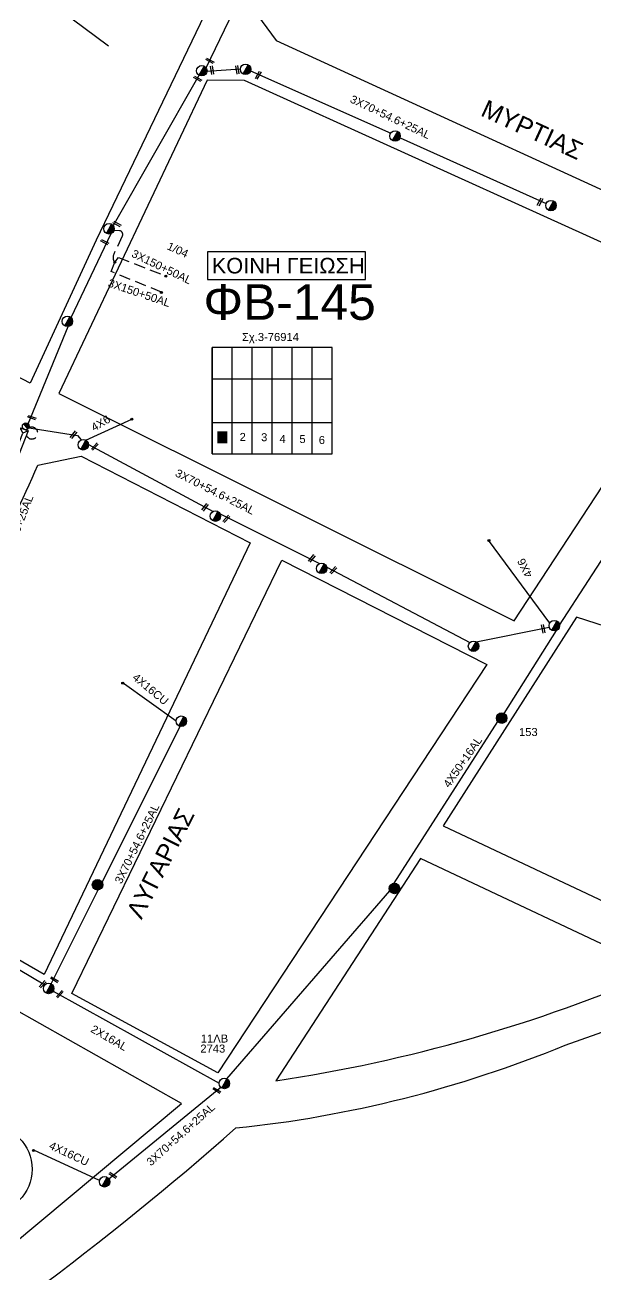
# Model space of a CAD drawing. Header units: millimetres. Extents: x 8994 to 10771, y 1891 to 2926.
# Drawn here: x 9578.3 to 9706.7, y 2177.5 to 2458.5 of the extents above; entities that cross this region are included whole.
import ezdxf
from ezdxf.enums import TextEntityAlignment as Align

# ---------------------------------------------------------------- set-up
doc = ezdxf.new("R2010")
doc.units = ezdxf.units.MM
doc.linetypes.add('DASHED', pattern=[19.05, 12.7, -6.35])
for name, color, linetype in [('Ασφαλειοκιβώτια Χ.Τ 6 αναχωρήσεων', 7, 'Continuous'), ('Γυμνά εναέρια ΧΤ (1Φ)   2x16AL', 7, 'Continuous'), ('Γυμνά εναέρια ΧΤ (3Φ)   4x16CU', 7, 'Continuous'), ('Γυμνά εναέρια ΧΤ και ΦΟΠ (3Φ)   4x50+16AL', 7, 'Continuous'), ('Επιγραφές - Σχήματα', 7, 'Continuous'), ('Καλώδια ΧΤ   3x150+50AL', 7, 'DASHED'), ('Μηχανική τομή', 7, 'Continuous'), ('Στύλος Ξύλινος', 7, 'Continuous'), ('Στύλος Ξύλινος @ 1', 7, 'Continuous'), ('Στύλος ΦΜ', 7, 'Continuous'), ('Στύλος ΦΜ @ 1', 7, 'Continuous'), ('Συνδέσεις', 7, 'Continuous'), ('Συνεστραμμένα ΧΤ   3x70+54.6+25AL', 7, 'SYN_LINE'), ('Υποσταθμός εναέριος 2 στύλων', 7, 'Continuous'), ('Υποσταθμός πόλεως', 7, 'Continuous'), ('Υπόβαθρο ΔΕΗ', 7, 'Continuous'), ('Υπόγεια καλώδια Παροχών ΧΤ   4x6', 7, 'DASHED')]:
    doc.layers.add(name, color=color, linetype=linetype)
doc.styles.get("Standard").update_dxf_attribs({"font": 'arial.ttf'})
doc.linetypes.add('SYN_LINE', pattern='A,0.5,-0.0001,["/\\/\\/\\/",Standard,S=0.1,R=0,X=0,Y=-0.05],-0.25', length=0.7501)

# ---------------------------------------------------------------- blocks, each defined once
blk = doc.blocks.new('ΥΠΑΡΧΩΝ ΤΣΙΜΕΝΤΕΝΙΟΣ ΣΤΥΛΟΣ')
at = {"layer": 'Στύλος ΦΜ'}
blk.add_hatch(color=7, dxfattribs=at).paths.add_polyline_path([(-1.29, -2.28, 0.574793), (2.62, 0, 0.268822), (1.3, 2.27)])
at = {"layer": 'Στύλος ΦΜ', "color": 7}
blk.add_line((-1.29, -2.28), (1.3, 2.27), dxfattribs=at)
blk.add_circle((0, 0), 2.62, dxfattribs=at)
at = {"layer": 'Στύλος ΦΜ', "flags": 4}
for tag, p in [('ΤΥΠΟΣ', (-4.91, 3.03)), ('ΑΡΙΘΜΟΣ', (-4.68, 8.05))]:
    blk.add_attdef(tag, p, '', height=4, dxfattribs=at)
blk = doc.blocks.new('ΥΠΑΡΧΩΝ ΞΥΛΙΝΟΣ ΣΤΥΛΟΣ')
at = {"layer": 'Στύλος Ξύλινος'}
h = blk.add_hatch(color=256, dxfattribs=at)
h.paths.add_polyline_path([(-2.62, 0, 0.270008), (-1.29, -2.28), (1.3, 2.27, 0.576266)])
h.paths.add_polyline_path([(-1.29, -2.28, 0.574793), (2.62, 0, 0.268822), (1.3, 2.27)])
blk.add_line((-1.29, -2.28), (1.3, 2.27), dxfattribs=at)
blk.add_circle((0, 0), 2.62, dxfattribs=at)
at = {"layer": 'Στύλος Ξύλινος', "flags": 4}
for tag, p in [('ΑΡΙΘΜΟΣ', (-4.91, 8.6)), ('ΤΥΠΟΣ', (-4.85, 3.39))]:
    blk.add_attdef(tag, p, '', height=4, dxfattribs=at)
blk = doc.blocks.new('ΥΠΟΣΤΑΘΜΟΣ ΕΝΑΕΡΙΟΣ ΕΠΙ 2 ΣΤΥΛΩΝ')
at = {"layer": 'Υποσταθμός εναέριος 2 στύλων', "linetype": 'Continuous'}
for points in [[(-11.97, -2.11, 0.574793), (-8.45, -0.07, 0.268822), (-9.64, 1.98)], [(9.68, -2.15, 0.574793), (13.19, -0.1, 0.268822), (12.01, 1.95)]]:
    blk.add_hatch(color=256, dxfattribs=at).paths.add_polyline_path(points)
for p, q in [((-11.97, -2.11), (-9.64, 1.98)), ((9.68, -2.15), (12.01, 1.95))]:
    blk.add_line(p, q, dxfattribs=at)
for centre in [(-10.81, -0.07), (10.84, -0.1)]:
    blk.add_circle(centre, 2.36, dxfattribs=at)
at = {"layer": 'Υποσταθμός πόλεως', "linetype": 'Continuous', "ltscale": 40}
blk.add_lwpolyline([(-8.57, 2.82), (8.57, 2.82), (8.57, -2.82), (-8.57, -2.82)], close=True, dxfattribs=at)
for points in [[(-5.75, 0), (-8.57, 2.82)], [(-8.57, -2.82), (-5.75, 0)], [(-5.75, 0), (5.75, 0)], [(5.75, 0), (8.57, 2.82)], [(8.57, -2.82), (5.75, 0)]]:
    blk.add_lwpolyline(points, dxfattribs=at)
at = {"layer": 'Υποσταθμός εναέριος 2 στύλων', "ltscale": 40, "flags": 1}
for tag, p in [('ΜΕΤΑΣΧΗΜΑΤΙΣΜΟΣ', (14.09, 2.51)), ('ΙΣΧΥΣ', (14.07, -0.28)), ('ΑΡΙΘΜΟΣ', (14.19, -3))]:
    blk.add_attdef(tag, p, '', height=1.8, dxfattribs=at)
blk = doc.blocks.new('ΑΣΦΑΛΕΙΟΚΙΒΩΤΙΟ ΥΠΟΣΤΑΘΜΟΥ 6 ΑΝΑΧΩΡΗΣΕΩΝ')
at = {"layer": 'Ασφαλειοκιβώτια Χ.Τ 6 αναχωρήσεων', "ltscale": 40}
for p, q in [((-23.91, 27), (23.91, 27)), ((-9.83, 27), (-9.83, -27)), ((9.83, 27), (9.83, -27)), ((-23.91, 18), (23.91, 18)), ((-23.91, 9), (23.91, 9)), ((-23.91, 0), (23.91, 0)), ((-23.91, -9), (23.91, -9)), ((-23.91, -18), (23.91, -18))]:
    blk.add_line(p, q, dxfattribs=at)
at = {"layer": 'Ασφαλειοκιβώτια Χ.Τ 6 αναχωρήσεων'}
blk.add_lwpolyline([(-23.91, -27), (23.91, -27), (23.91, 27), (-23.91, 27)], close=True, dxfattribs=at)
for s, p in [('1', (-18.27, 23.75)), ('2', (-18.13, 14.58)), ('3', (-18.25, 4.93)), ('4', (-19.02, -3.33)), ('5', (-19.08, -12.27)), ('6', (-19.5, -20.99))]:
    blk.add_text(s, height=3.6, rotation=270, dxfattribs=at).set_placement(p)
at = {"layer": 'Ασφαλειοκιβώτια Χ.Τ 6 αναχωρήσεων', "ltscale": 40}
for tag, height, p in [('ΟΝΟΜΑ', 5, (-0.27, 31.68)), ('ΚΕΙΜΕΝΟ 1', 2, (16.95, 22.41)), ('ΚΕΙΜΕΝΟ 2', 2, (16.95, 13.71)), ('ΚΕΙΜΕΝΟ 3', 2, (16.95, 4.31)), ('ΚΕΙΜΕΝΟ 4', 2, (16.95, -4.67)), ('ΚΕΙΜΕΝΟ 5', 2, (16.95, -13.51)), ('ΚΕΙΜΕΝΟ 6', 2, (16.95, -22.43)), ('ΣΧ', 2, (-0.21, -29.21))]:
    blk.add_attdef(tag, text='', height=height, dxfattribs=at).set_placement(p, align=Align.MIDDLE_CENTER)
blk = doc.blocks.new('_ΣΥΝΔΕΣΗ')
at = {"layer": 'Συνδέσεις', "linetype": 'SYN_LINE', "ltscale": 40}
blk.add_hatch(color=256, dxfattribs=at).paths.add_polyline_path([(0.5, -0.01, 1), (-0.5, -0.01, 1)])
at = {"layer": 'Συνδέσεις'}
blk.add_circle((0, -0.01), 0.5, dxfattribs=at)
blk = doc.blocks.new('ΜΗΧΑΝΙΚΗ ΤΟΜΗ')
at = {"layer": 'Μηχανική τομή', "ltscale": 40}
for p, q in [((-1.89, 0.78), (1.89, 0.78)), ((1.89, 0), (-1.89, 0))]:
    blk.add_line(p, q, dxfattribs=at)

msp = doc.modelspace()

# ---------------------------------------------------------------- hatches: boundary and pattern name
at = {"ltscale": 0.2}
h = msp.add_hatch(color=6, dxfattribs=at)
h.dxf.hatch_style = 1
h.paths.add_polyline_path([(9621.53, 2364.49), (9623.83, 2364.49), (9623.83, 2367.2), (9621.53, 2367.2)])
at = {"layer": 'Ασφαλειοκιβώτια Χ.Τ 6 αναχωρήσεων', "ltscale": 20}
for color in [133, 151, 30, 27]:
    msp.add_hatch(color=color, dxfattribs=at).paths.add_polyline_path([(9621.53, 2364.49), (9623.83, 2364.49), (9623.83, 2367.2), (9621.53, 2367.2)])

# ---------------------------------------------------------------- linework, layer by layer
at = {"layer": 'Γυμνά εναέρια ΧΤ (1Φ)   2x16AL', "color": 27, "ltscale": 20}
msp.add_lwpolyline([(9584.66, 2241.29), (9621.96, 2220.57)], dxfattribs=at)
at = {"layer": 'Γυμνά εναέρια ΧΤ (3Φ)   4x16CU', "color": 27, "linetype": 'SYN_LINE', "ltscale": 15}
msp.add_lwpolyline([(9612.28, 2301.99), (9600.2, 2310.67)], dxfattribs=at)
at = {"layer": 'Γυμνά εναέρια ΧΤ (3Φ)   4x16CU', "color": 27, "linetype": 'SYN_LINE', "ltscale": 20}
msp.add_lwpolyline([(9595.07, 2198.69), (9580.29, 2205.54)], dxfattribs=at)
at = {"layer": 'Γυμνά εναέρια ΧΤ και ΦΟΠ (3Φ)   4x50+16AL', "color": 27, "ltscale": 20}
for points in [[(9698.47, 2323.59), (9711.51, 2343.68)], [(9686.04, 2303.7), (9697.78, 2322.4)], [(9661.29, 2265.56), (9684.57, 2301.9)], [(9623.72, 2221.55), (9660.34, 2263.82)]]:
    msp.add_lwpolyline(points, dxfattribs=at)
at = {"layer": 'Επιγραφές - Σχήματα', "color": 190}
msp.add_lwpolyline([(9619.36, 2401.34), (9654.87, 2401.34), (9654.87, 2407.52), (9619.36, 2407.52)], close=True, dxfattribs=at)
at = {"layer": 'Επιγραφές - Σχήματα', "color": 202}
msp.add_circle((9570.06, 2201.25), 9.88, dxfattribs=at)
at = {"layer": 'Επιγραφές - Σχήματα', "color": 133, "linetype": 'DASHED', "ltscale": 0.2}
msp.add_arc((9579.87, 2366.78), 1.34, 204.0896, 120.3281, dxfattribs=at)
at = {"layer": 'Καλώδια ΧΤ   3x150+50AL', "color": 151, "ltscale": 0.2}
msp.add_lwpolyline([(9598.37, 2412.42), (9599.55, 2412.29, -0.542255), (9600.19, 2411.02), (9598.28, 2406.99, 0.29078), (9598.51, 2405.2), (9599.33, 2406.28), (9609.86, 2402.14)], format="xyb", dxfattribs=at)
msp.add_lwpolyline([(9609.04, 2398.45), (9597.72, 2403.08), (9598.51, 2405.2)], dxfattribs=at)
at = {"layer": 'Συνεστραμμένα ΧΤ   3x70+54.6+25AL', "color": 151, "ltscale": 20}
for points in [[(9619.05, 2448.89), (9628.31, 2468.27)], [(9629.04, 2448.24), (9660.52, 2434.22)], [(9598.18, 2413.41), (9617.48, 2447.22)], [(9662.61, 2433.18), (9695.45, 2418.37)], [(9588.68, 2392.75), (9597.72, 2411.64)], [(9579.06, 2368.82), (9588.07, 2390.74)]]:
    msp.add_lwpolyline(points, dxfattribs=at)
at = {"layer": 'Συνεστραμμένα ΧΤ   3x70+54.6+25AL', "color": 151, "ltscale": 10}
msp.add_lwpolyline([(9619.23, 2448.12), (9626.74, 2448.67)], dxfattribs=at)
at = {"layer": 'Συνεστραμμένα ΧΤ   3x70+54.6+25AL', "color": 133, "ltscale": 15}
msp.add_lwpolyline([(9578.73, 2368.01), (9590.15, 2366.21), (9590.96, 2365.22)], dxfattribs=at)
at = {"layer": 'Συνεστραμμένα ΧΤ   3x70+54.6+25AL', "color": 133, "ltscale": 20}
for points in [[(9592.61, 2364.19), (9620.59, 2349.15)], [(9622.2, 2348.58), (9644.53, 2337.42)], [(9646.15, 2336.64), (9678.33, 2319.7)], [(9679.72, 2319.86), (9696.16, 2323.15)]]:
    msp.add_lwpolyline(points, dxfattribs=at)
at = {"layer": 'Συνεστραμμένα ΧΤ   3x70+54.6+25AL', "color": 27, "ltscale": 20}
for points in [[(9595.68, 2265.74), (9613.17, 2300.84)], [(9584.23, 2242.91), (9594.75, 2264.03)], [(9562.94, 2254.46), (9582.81, 2242.72)], [(9597.2, 2199.07), (9622.32, 2219.68)]]:
    msp.add_lwpolyline(points, dxfattribs=at)
at = {"layer": 'Υπόβαθρο ΔΕΗ'}
for points in [[(9585.9, 2375.69), (9688.26, 2324.54), (9741.64, 2406, -0.055377), (9764.28, 2439.59, 0.056548), (9793.39, 2485.27, -0.017688), (9803.49, 2516.61, 0.032218), (9676.45, 2566.29), (9628.5, 2463.56), (9634.77, 2455.07), (9741.64, 2406)], [(9579.53, 2378), (9550.6, 2393.06, -0.087956), (9548.27, 2416.78, -0.047449), (9553.73, 2437.85), (9567.59, 2475.85), (9597.12, 2453.82)], [(9628.92, 2342.12), (9582.61, 2245.05), (9536.92, 2271.41, 0.063526), (9559.02, 2313.16, 0.015432), (9581.22, 2359.56), (9590.99, 2361.58), (9628.92, 2342.12)], [(9613.57, 2108.57), (9516.75, 1924.76), (9381.94, 1999.19), (9420.5, 2068.35, -0.089572), (9441.66, 2090.1, 0.03971), (9466.17, 2103.36), (9531.61, 2140.58, 0.041973), (9625.72, 2210.51, 0.072146), (9699.74, 2229.16, 0.008985), (9813.38, 2271.34, 0.043583), (9825.98, 2275.98, -0.098955), (9837.99, 2277.03, 0.078666), (9832.14, 2262.79, 0.761981)]]:
    msp.add_lwpolyline(points, format="xyb", dxfattribs=at)
for points in [[(9605.11, 2460.49), (9589.94, 2470.59), (9607.05, 2509.66), (9636.38, 2497.73), (9594.29, 2410.17), (9579.53, 2378)], [(9735.76, 2397.02), (9627.65, 2446.05), (9619.27, 2446.16), (9585.9, 2375.69)]]:
    msp.add_lwpolyline(points, dxfattribs=at)
for points in [[(9621.66, 2222.95), (9588.85, 2240.78), (9636.04, 2338.19), (9682.12, 2314.74)], [(9672.32, 2278.44), (9725.25, 2253.46), (9744.17, 2311.91), (9702.28, 2325.36)]]:
    msp.add_lwpolyline(points, close=True, dxfattribs=at)
for points in [[(9667.21, 2271.08), (9634.7, 2221.11, 0.064747), (9720.91, 2245.79)], [(9530.64, 2262.8, -0.05403), (9506.53, 2241.9, 0.034642), (9493.36, 2229.87), (9575.27, 2184.06), (9613.49, 2216)]]:
    msp.add_lwpolyline(points, format="xyb", close=True, dxfattribs=at)
at = {"layer": 'Υπόγεια καλώδια Παροχών ΧΤ   4x6', "color": 133, "linetype": 'SYN_LINE', "ltscale": 10}
msp.add_lwpolyline([(9592.02, 2365.16), (9602.34, 2369.93)], dxfattribs=at)
at = {"layer": 'Υπόγεια καλώδια Παροχών ΧΤ   4x6', "color": 133, "linetype": 'SYN_LINE', "ltscale": 20}
msp.add_lwpolyline([(9696.25, 2324.02), (9682.49, 2342.66)], dxfattribs=at)

# ---------------------------------------------------------------- block references
at = {"layer": 'Ασφαλειοκιβώτια Χ.Τ 6 αναχωρήσεων', "xscale": 0.5, "yscale": 0.5, "zscale": 0.5, "rotation": 90}
msp.add_blockref('ΑΣΦΑΛΕΙΟΚΙΒΩΤΙΟ ΥΠΟΣΤΑΘΜΟΥ 6 ΑΝΑΧΩΡΗΣΕΩΝ', (9633.86, 2374.07), dxfattribs=at)
at = {"layer": 'Μηχανική τομή'}
for p, xscale, yscale, zscale, rotation in [((9619.8, 2450.31), 0.5000000000002026, 0.5000000000002026, 0.5000000000002026, 331.8605292412319), ((9620.18, 2448.34), 0.5000000000001655, 0.5000000000001655, 0.5000000000001655, 278.7350666369209), ((9625.85, 2448.45), 0.5000000000001655, 0.5000000000001655, 0.5000000000001655, 278.7350666369209), ((9617.04, 2446.26), 0.5000000000002027, 0.5000000000002027, 0.5000000000002027, 331.8605292412319), ((9630.58, 2447.35), 0.5000000000002071, 0.5000000000002071, 0.5000000000002071, 240.8644679664353), ((9693.9, 2418.84), 0.5000000000002071, 0.5000000000002071, 0.5000000000002071, 240.8644679664353), ((9598.91, 2413.6), 0.5000000000002026, 0.5000000000002026, 0.5000000000002026, 331.8605292412319), ((9596.15, 2409.55), 0.5000000000002026, 0.5000000000002026, 0.5000000000002026, 331.8605292412319), ((9579.95, 2370.43), 0.5000000000002275, 0.5000000000002275, 0.5000000000002275, 159.5574523619144), ((9589.38, 2366.26), 0.5000000000000171, 0.5000000000000171, 0.5000000000000171, 51.75206042988101), ((9593.88, 2363.86), 0.500000000000368, 0.500000000000368, 0.500000000000368, 227.73211312975), ((9618.94, 2349.99), 0.5000000000000171, 0.5000000000000171, 0.5000000000000171, 51.75206042988101), ((9623.44, 2347.59), 0.500000000000368, 0.500000000000368, 0.500000000000368, 227.73211312975), ((9642.96, 2338.46), 0.5000000000000171, 0.5000000000000171, 0.5000000000000171, 51.75206042988101), ((9647.45, 2336.06), 0.500000000000368, 0.500000000000368, 0.500000000000368, 227.73211312975), ((9694.6, 2322.7), 0.5000000000002821, 0.5000000000002821, 0.5000000000002821, 282.4661973311424), ((9582.17, 2242.96), 0.500000000000368, 0.500000000000368, 0.500000000000368, 227.73211312975), ((9585.04, 2244.01), 0.5000000000003624, 0.5000000000003624, 0.5000000000003624, 147.1958474720797), ((9586.02, 2240.73), 0.500000000000368, 0.500000000000368, 0.500000000000368, 227.73211312975), ((9621.52, 2219.12), 0.5000000000003624, 0.5000000000003624, 0.5000000000003624, 147.1958474720797), ((9598.18, 2200.03), 0.5000000000003624, 0.5000000000003624, 0.5000000000003624, 147.1958474720797)]:
    msp.add_blockref('ΜΗΧΑΝΙΚΗ ΤΟΜΗ', p, dxfattribs=dict(at, xscale=xscale, yscale=yscale, zscale=zscale, rotation=rotation))
at = {"layer": 'Στύλος Ξύλινος @ 1', "ltscale": 40}
ref = msp.add_blockref('ΥΠΑΡΧΩΝ ΞΥΛΙΝΟΣ ΣΤΥΛΟΣ', (9685.46, 2302.68), dxfattribs=dict(at, xscale=0.4499999999998181, yscale=0.4499999999998181, zscale=0.4499999999998181))
ref.add_attrib('ΤΥΠΟΣ', '153', (9689.35, 2298.65), dxfattribs={"layer": 'Στύλος Ξύλινος', "height": 1.8, "flags": 4})
at = {"layer": 'Στύλος Ξύλινος @ 1', "ltscale": 40, "xscale": 0.4499999999998181, "yscale": 0.4499999999998181, "zscale": 0.4499999999998181}
for p in [(9594.63, 2265.2), (9661.37, 2264.38)]:
    msp.add_blockref('ΥΠΑΡΧΩΝ ΞΥΛΙΝΟΣ ΣΤΥΛΟΣ', p, dxfattribs=at)
at = {"layer": 'Στύλος ΦΜ @ 1', "ltscale": 40, "xscale": 0.4499999999998181, "yscale": 0.4499999999998181, "zscale": 0.4499999999998181}
for p in [(9618.06, 2448.25), (9627.91, 2448.57), (9661.5, 2433.57), (9696.54, 2417.92), (9597.22, 2412.71), (9587.86, 2391.9), (9591.43, 2364.14), (9621.12, 2348.1), (9645.01, 2336.34), (9697.29, 2323.47), (9679.13, 2318.84), (9613.46, 2301.99), (9583.65, 2241.89), (9596.22, 2198.42)]:
    msp.add_blockref('ΥΠΑΡΧΩΝ ΤΣΙΜΕΝΤΕΝΙΟΣ ΣΤΥΛΟΣ', p, dxfattribs=at)
at = {"layer": 'Στύλος ΦΜ @ 1', "ltscale": 40}
ref = msp.add_blockref('ΥΠΑΡΧΩΝ ΤΣΙΜΕΝΤΕΝΙΟΣ ΣΤΥΛΟΣ', (9623.13, 2220.53), dxfattribs=dict(at, xscale=0.4499999999998181, yscale=0.4499999999998181, zscale=0.4499999999998181))
ref.add_attrib('ΤΥΠΟΣ', '2743', (9617.74, 2227.47), dxfattribs={"layer": 'Στύλος ΦΜ', "height": 1.8, "flags": 4})
ref.add_attrib('ΑΡΙΘΜΟΣ', '11ΛB', (9617.84, 2229.73), dxfattribs={"layer": 'Στύλος ΦΜ', "height": 1.8, "flags": 4})
at = {"layer": 'Συνδέσεις', "xscale": 0.4499999999998181, "yscale": 0.4499999999998181, "zscale": 0.4499999999998181}
for p in [(9598.55, 2405.19), (9609.98, 2402.09), (9608.98, 2398.41), (9602.35, 2369.88), (9682.6, 2342.62), (9600.29, 2310.57), (9580.26, 2205.48)]:
    msp.add_blockref('_ΣΥΝΔΕΣΗ', p, dxfattribs=at)
at = {"layer": 'Υποσταθμός εναέριος 2 στύλων', "xscale": 0.3259047933496997, "yscale": 0.3259047933496997, "zscale": 0.3259047933496997, "rotation": 68.33268397395527}
msp.add_blockref('ΥΠΟΣΤΑΘΜΟΣ ΕΝΑΕΡΙΟΣ ΕΠΙ 2 ΣΤΥΛΩΝ', (9577.17, 2365.02), dxfattribs=at)

# ---------------------------------------------------------------- texts
at = {"layer": 'Γυμνά εναέρια ΧΤ (1Φ)   2x16AL', "ltscale": 20}
msp.add_text('2X16AL', height=1.8, rotation=330.0917, dxfattribs=at).set_placement((9597.25, 2230.78), align=Align.MIDDLE)
at = {"layer": 'Γυμνά εναέρια ΧΤ (3Φ)   4x16CU', "ltscale": 20}
for rotation, p in [(320.3695, (9606.55, 2309.21)), (334.9586, (9588.24, 2204.74))]:
    msp.add_text('4X16CU', height=1.8, rotation=rotation, dxfattribs=at).set_placement(p, align=Align.MIDDLE)
at = {"layer": 'Γυμνά εναέρια ΧΤ και ΦΟΠ (3Φ)   4x50+16AL', "ltscale": 20}
msp.add_text('4X50+16AL', height=1.8, rotation=55.3339, dxfattribs=at).set_placement((9676.68, 2292.82), align=Align.MIDDLE)
at = {"layer": 'Επιγραφές - Σχήματα', "ltscale": 20, "attachment_point": 1}
for s, insert, char_height, width, rotation in [('ΜΥΡΤΙΑΣ', (9682.16, 2441.88), 4, 33.3738, 335.2852), ('1/04', (9610.82, 2409.81), 1.8, 38.6923, 335.4037), ('ΛΥΓΑΡΙΑΣ', (9600.94, 2259.01), 4, 33.3738, 63.185)]:
    msp.add_mtext(s, dxfattribs=dict(at, insert=insert, char_height=char_height, width=width, rotation=rotation))
at = {"layer": 'Επιγραφές - Σχήματα', "color": 190, "insert": (9620.31, 2406.17), "char_height": 3.5, "width": 35.1311, "attachment_point": 1}
msp.add_mtext('KOINH ΓΕΙΩΣΗ', dxfattribs=at)
at = {"layer": 'Επιγραφές - Σχήματα', "ltscale": 20, "attachment_point": 1}
for s, insert, char_height, width in [('ΦΒ-145', (9618.43, 2400.24), 8, 32.9584), ('Σχ.3-76914', (9627.09, 2389.28), 1.8, 38.6923)]:
    msp.add_mtext(s, dxfattribs=dict(at, insert=insert, char_height=char_height, width=width))
at = {"layer": 'Καλώδια ΧΤ   3x150+50AL', "ltscale": 0.2}
for rotation, p in [(334.2954, (9609.07, 2404.15)), (341.2424, (9604, 2398.29))]:
    msp.add_text('3X150+50AL', height=1.8, rotation=rotation, dxfattribs=at).set_placement(p, align=Align.MIDDLE)
at = {"layer": 'Συνεστραμμένα ΧΤ   3x70+54.6+25AL', "ltscale": 20}
for s, rotation, p in [('3X70+54.6+25AL', 334.5886, (9660.44, 2437.85)), ('3X70+54.6+25AL', 333.2541, (9621.06, 2353.58)), ('2.3X70+54.6+25AL', 68.6326, (9575.49, 2342.65)), ('3X70+54.6+25AL', 63.9493, (9603.5, 2274.45)), ('3X70+54.6+25AL', 41.8958, (9613.31, 2209.06))]:
    msp.add_text(s, height=1.8, rotation=rotation, dxfattribs=at).set_placement(p, align=Align.MIDDLE)
at = {"layer": 'Υπόγεια καλώδια Παροχών ΧΤ   4x6', "ltscale": 0.2}
for rotation, p in [(30.5829, (9595.33, 2369.01)), (116.7891, (9690.68, 2336.41))]:
    msp.add_text('4X6', height=1.8, rotation=rotation, dxfattribs=at).set_placement(p, align=Align.MIDDLE)

doc.saveas('drawing.dxf')
